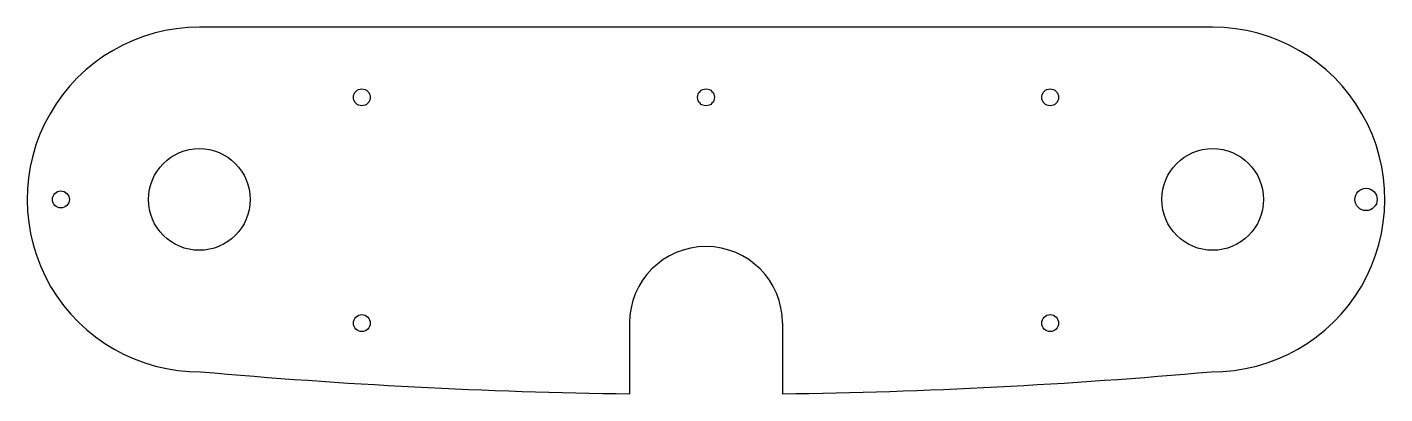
# Model space of a CAD drawing. Header units: millimetres. Extents: x -120 to 120, y -34 to 31.
import ezdxf

# ---------------------------------------------------------------- set-up
doc = ezdxf.new("R2010")
doc.units = ezdxf.units.MM

msp = doc.modelspace()

# ---------------------------------------------------------------- linework, layer by layer
at = {"color": 7, "linetype": 'Continuous', "lineweight": 25}
for p, q in [((89.75, 30.5), (-89.75, 30.5)), ((-13.55, -21.89), (-13.55, -34.41)), ((13.55, -21.89), (13.55, -34.41))]:
    msp.add_line(p, q, dxfattribs=at)
for centre, radius in [((-60.97, 18.08), 1.5), ((0, 18.08), 1.5), ((60.97, 18.08), 1.5), ((-89.75, 0), 9), ((89.75, 0), 9), ((-114.27, 0), 1.5), ((116.93, 0), 1.97), ((-60.97, -21.89), 1.5), ((60.97, -21.89), 1.5)]:
    msp.add_circle(centre, radius, dxfattribs=at)
for centre, radius, start, end in [((-89.75, 0), 30.5, 90, 270.4421), ((89.75, 0), 30.5, 269.5579, 90), ((0, -21.89), 13.55, 0, 180), ((0, 968.88), 1003.38, 264.88167, 269.22634), ((0, 968.88), 1003.38, 270.77366, 275.11833)]:
    msp.add_arc(centre, radius, start, end, dxfattribs=at)

doc.saveas('drawing.dxf')
